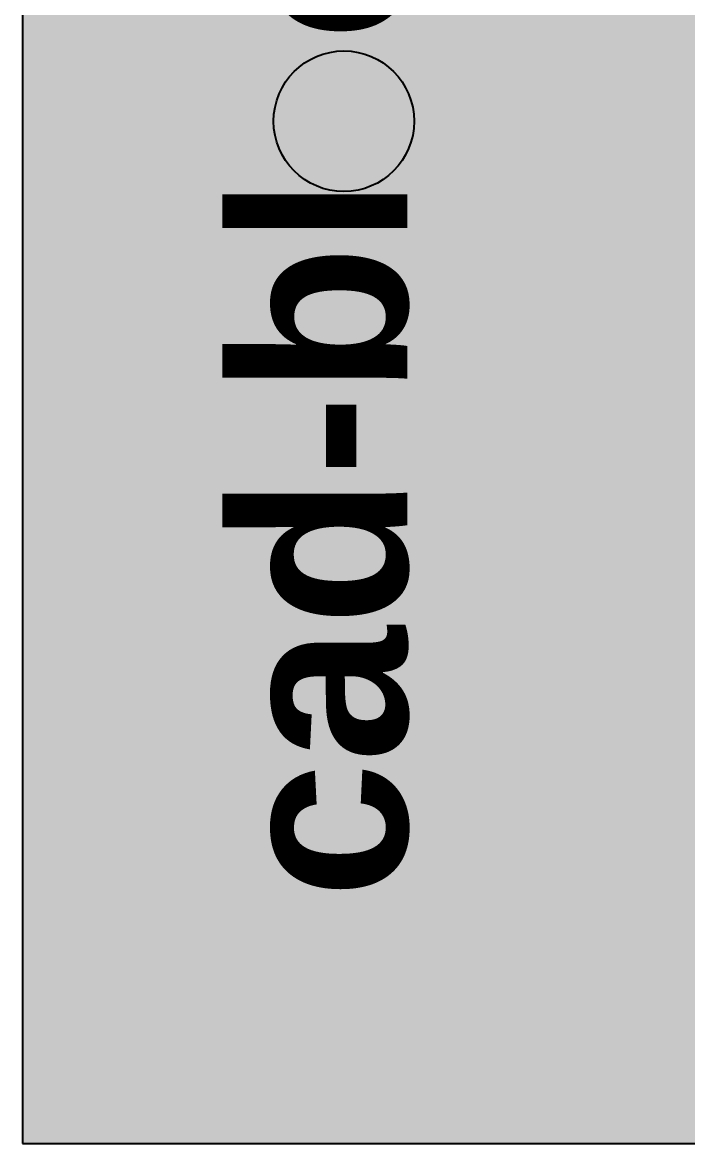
# Model space of a CAD drawing. Header units: millimetres. Extents: x 61831 to 121408, y 302 to 24841.
# Drawn here: x 61831 to 69110, y 302 to 12571 of the extents above; entities that cross this region are included whole.
import ezdxf

# ---------------------------------------------------------------- set-up
doc = ezdxf.new("R2010")
doc.units = ezdxf.units.MM
doc.layers.add('www.cad-blocks.net', color=7, linetype='Continuous')
doc.styles.get("Standard").update_dxf_attribs({"font": 'arial.ttf'})

# ---------------------------------------------------------------- blocks, each defined once
blk = doc.blocks.new('FORMAT')
at = {"layer": 'www.cad-blocks.net', "true_color": 0x444444}
blk.add_hatch(color=250, dxfattribs=at).paths.add_polyline_path([(69289, 24841), (61831, 24841), (61831, 302), (69289, 302)])
at = {"layer": 'www.cad-blocks.net', "true_color": 0x546d8e}
blk.add_hatch(color=155, dxfattribs=at).paths.add_polyline_path([(64581, 11490, 1), (66118, 11490, 1)])
at = {"layer": 'www.cad-blocks.net', "color": 250, "true_color": 0x444444}
for p, q in [((61831, 24841), (61831, 302)), ((61831, 302), (69289, 302))]:
    blk.add_line(p, q, dxfattribs=at)
at = {"layer": 'www.cad-blocks.net', "color": 155, "true_color": 0x546d8e}
blk.add_circle((65349, 11490), 769, dxfattribs=at)
at = {"layer": 'www.cad-blocks.net', "insert": (64122, 2981), "char_height": 1920, "attachment_point": 1, "rotation": 90}
blk.add_mtext_dynamic_manual_height_columns('{\\fArial|b1|i0|c0|p34;\\C255;\\c16777215;cad-bl  cks net}', width=28100.87, gutter_width=12.5, heights=[0], dxfattribs=at)

msp = doc.modelspace()

# ---------------------------------------------------------------- block references
msp.add_blockref('FORMAT', (0, 0))

doc.saveas('drawing.dxf')
